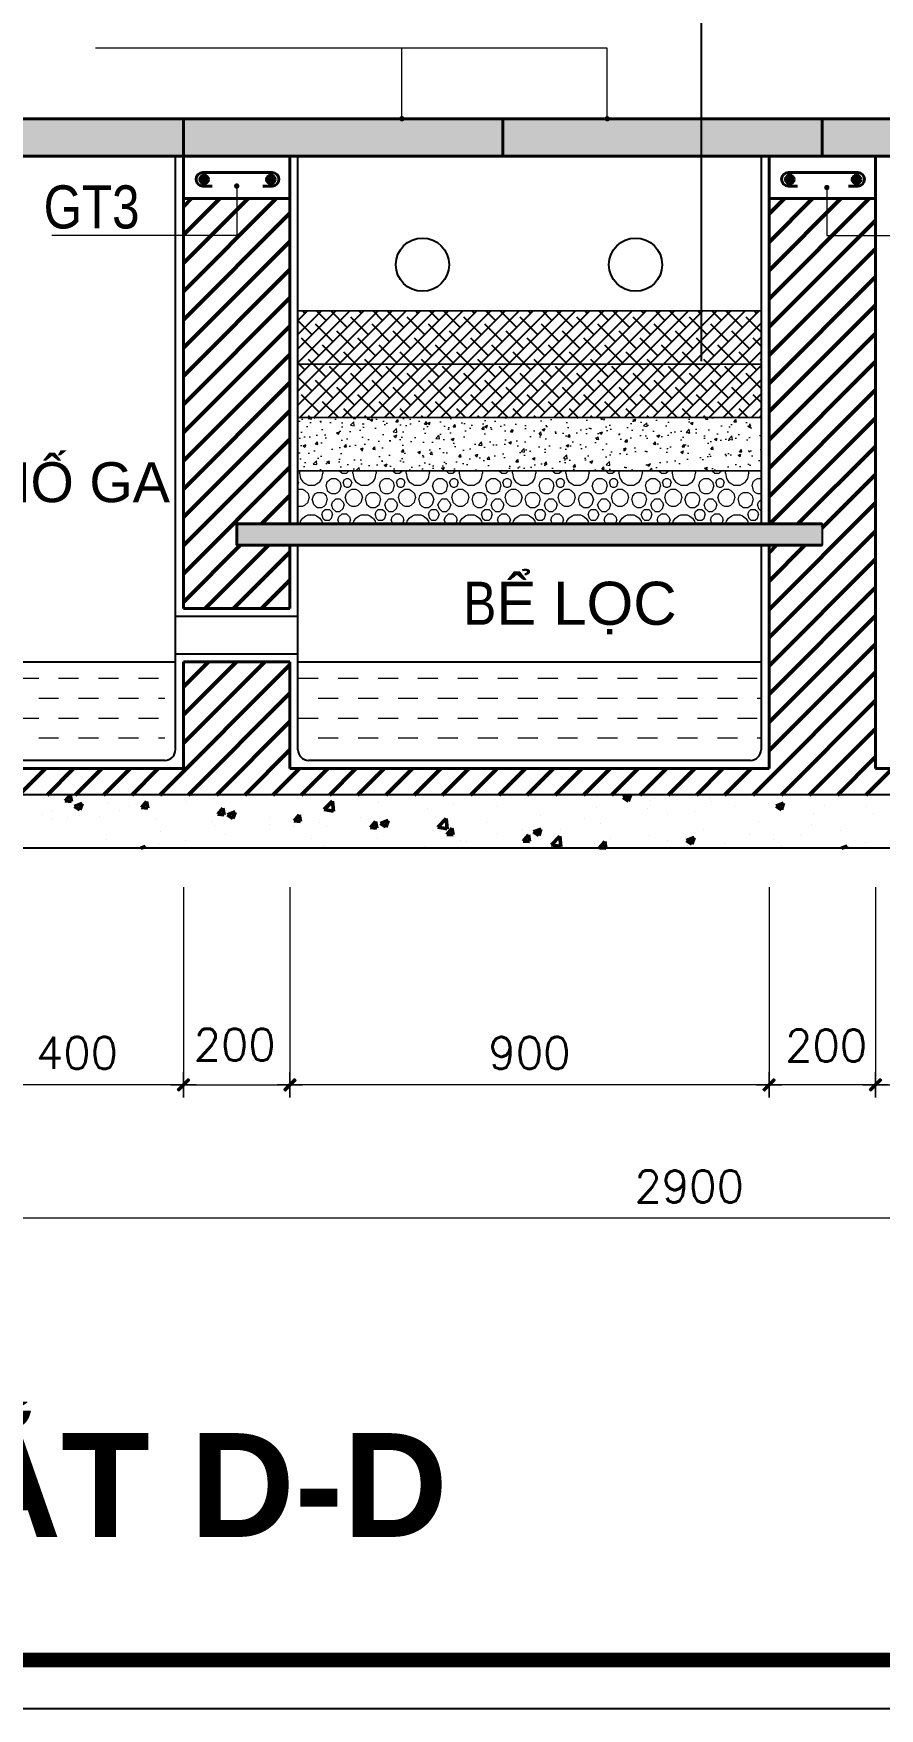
# Model space of a CAD drawing. Header units: millimetres. Extents: x 615730 to 2792744, y 139412 to 597571.
# Drawn here: x 1354747 to 1357926, y 255273 to 261564 of the extents above; entities that cross this region are included whole.
import ezdxf

# ---------------------------------------------------------------- set-up
doc = ezdxf.new("R2010")
doc.units = ezdxf.units.MM
doc.header["$MEASUREMENT"] = 0
doc.header["$PDMODE"] = 34
doc.linetypes.add('CENTER', pattern=[2, 1.25, -0.25, 0.25, -0.25])
doc.linetypes.add('DASHDOT', pattern=[1, 0.5, -0.25, 0, -0.25])
doc.layers.get('0').update_dxf_attribs({"lineweight": 5})
for name, color, linetype, lineweight in [('B', 4, 'Continuous', 18), ('DIM', 7, 'Continuous', 50), ('HATCH', 42, 'Continuous', 5), ('HATCH 1', 17, 'Continuous', 5), ('KT', 148, 'Continuous', 18), ('NETNGOAITUONG', 1, 'Continuous', 40), ('thay', 7, 'Continuous', 15), ('TIM TRUC', 149, 'DASHDOT', 9)]:
    doc.layers.add(name, color=color, linetype=linetype, lineweight=lineweight)
for name, color, linetype in [('GHICHU', 40, 'Continuous'), ('Hatch 2', 9, 'Continuous'), ('M1', 7, 'Continuous'), ('MB', 7, 'Continuous'), ('NET2', 5, 'Continuous')]:
    doc.layers.add(name, color=color, linetype=linetype)
doc.styles.add('AVO', font='', dxfattribs={"height": 200})
doc.styles.add('DIM', font='txt.shx', dxfattribs={"height": 120})
doc.styles.get("Standard").update_dxf_attribs({"font": ''})
doc.styles.add('trung', font='', dxfattribs={"height": 250})
doc.styles.get('AVO').set_extended_font_data('VNI-Helve-Condense')
doc.styles.get('Standard').set_extended_font_data('VNI-Avo')
doc.styles.get('trung').set_extended_font_data('VNI-Helve-Condense')
doc.dimstyles.new('Copy of vu linh50', dxfattribs={"dimscale": 0, "dimtxt": 180, "dimasz": 0.3, "dimexe": 40, "dimexo": 40, "dimgap": 60, "dimtad": 1, "dimdec": 0, "dimlfac": 0.5, "dimtxsty": 'DIM', "dimblk": 'TICK', "dimcen": 250, "dimdle": 40, "dimclrd": 250, "dimclre": 250, "dimclrt": 2, "dimadec": 0, "dimazin": 0, "dimtfac": 1, "dimtdec": 0, "dimtix": 1, "dimtmove": 2, "dimatfit": 3, "dimldrblk": 'DOT', "dimfxl": 1, "dimlwd": -1, "dimlwe": -1, "dimarcsym": 0})
doc.dimstyles.new('vu linh', dxfattribs={"dimscale": 0, "dimtxt": 140, "dimasz": 30, "dimexe": 40, "dimexo": 40, "dimgap": 60, "dimtad": 1, "dimdec": 0, "dimtxsty": 'DIM', "dimblk": 'TICK', "dimcen": 250, "dimdle": 40, "dimclrd": 250, "dimclre": 250, "dimclrt": 2, "dimadec": 0, "dimazin": 0, "dimtfac": 1, "dimtdec": 0, "dimtix": 1, "dimtmove": 2, "dimatfit": 3, "dimldrblk": 'DOT', "dimfxl": 1, "dimlwd": -1, "dimlwe": -1, "dimarcsym": 0})
pattern_1 = [(50, (1302866.51, 236568.38), (71.72602, -6.275213), [7.5, -82.5]), (355, (1302866.51, 236568.38), (-13.87513, 75.21921), [6, -66]), (100.4514, (1302872.49, 236567.856), (57.85094, 68.943954), [6.37402, -70.11421]), (46.1842, (1302866.51, 236588.38), (106.7241, -16.5519), [11.25, -123.75]), (96.6356, (1302875.41, 236587), (93.46627, 97.41179), [9.56103, -105.1713]), (351.1842, (1302866.51, 236588.38), (93.4662, 97.41186), [9, -99]), (21, (1302876.51, 236583.38), (59.690705, -40.26189), [7.5, -82.5]), (326, (1302876.51, 236583.38), (24.33153, 72.515005), [6, -66]), (71.4514, (1302881.49, 236580.024), (84.02226, 32.25305), [6.37402, -70.11421]), (37.5, (1302866.513, 236568.38), (1.215986, 33.289385), [0, -65.2, 0, -67, 0, -66.25]), (7.5, (1302866.513, 236568.38), (26.306954, 39.441171), [0, -38.2, 0, -63.7, 0, -25.25]), (327.5, (1302844.213, 236568.38), (53.382244, -2.255487), [0, -25, 0, -78, 0, -103.5]), (317.5, (1302834.213, 236568.38), (58.318617, 10.010498), [0, -32.5, 0, -51.8, 0, -73.5]), (45, (1302866.513, 236568.38), (-30.052038, 30.052038), []), (45, (1302866.513, 236580.63), (-30.052038, 30.052038), [])]

# ---------------------------------------------------------------- blocks, each defined once
blk = doc.blocks.new('TICK')
at = {"layer": 'B', "ltscale": 3000}
h = blk.add_hatch(color=256, dxfattribs=at)
edge = h.paths.add_edge_path()
edge.add_line((-68.75, -79.36), (-79.36, -68.75))
edge.add_arc((-68.75, -58.15), 15, 135, 225, ccw=False)
edge.add_line((-79.36, -47.54), (47.54, 79.36))
edge.add_arc((58.15, 68.75), 15, 45, 135, ccw=False)
edge.add_line((68.75, 79.36), (79.36, 68.75))
edge.add_arc((68.75, 58.15), 15, -45, 45, ccw=False)
edge.add_line((79.36, 47.54), (-47.54, -79.36))
edge.add_arc((-58.15, -68.75), 15, 225, 315, ccw=False)
for p, q in [((0, 158.16), (0, -158.16)), ((-158.16, 0), (158.16, 0))]:
    blk.add_line(p, q, dxfattribs=at)
blk = doc.blocks.new('*D2384')
at = {"layer": 'DEFPOINTS', "color": 0, "ltscale": 10, "transparency": 16777216}
for p in [(1357510.6, 258398.1), (1357910.6, 258398.1), (1357510.6, 257615.5)]:
    blk.add_point(p, dxfattribs=at)
at = {"layer": 'KT', "color": 250, "ltscale": 10, "transparency": 16777216}
for p, q in [((1357510.6, 258358.1), (1357510.6, 257575.5)), ((1357910.6, 258358.1), (1357910.6, 257575.5)), ((1357910.3, 257615.5), (1357510.9, 257615.5))]:
    blk.add_line(p, q, dxfattribs=at)
at = {"layer": 'KT', "color": 250, "ltscale": 10, "transparency": 16777216, "xscale": 0.3, "yscale": 0.3, "zscale": 0.3, "rotation": 180}
blk.add_blockref('TICK', (1357510.6, 257615.5), dxfattribs=at)
at = {"layer": 'KT', "color": 250, "ltscale": 10, "transparency": 16777216, "xscale": 0.3, "yscale": 0.3, "zscale": 0.3}
blk.add_blockref('TICK', (1357910.6, 257615.5), dxfattribs=at)
at = {"layer": 'KT', "color": 2, "ltscale": 10, "transparency": 16777216, "insert": (1357725.1, 257763.1), "char_height": 120, "attachment_point": 5, "style": 'DIM'}
blk.add_mtext('200', dxfattribs=at)
blk = doc.blocks.new('_DOT')
at = {"color": 0, "linetype": 'ByBlock'}
blk.add_line((-0.5, 0), (-1, 0), dxfattribs=at)
at = {"color": 0, "linetype": 'ByBlock', "const_width": 0.5}
blk.add_lwpolyline([(-0.25, 0, 1), (0.25, 0, 1)], format="xyb", close=True, dxfattribs=at)
blk = doc.blocks.new('*D2387')
at = {"layer": 'DEFPOINTS', "color": 0, "ltscale": 10, "transparency": 16777216}
for p in [(1357910.6, 258398.1), (1359710.6, 258398.1), (1359710.6, 257615.5)]:
    blk.add_point(p, dxfattribs=at)
at = {"layer": 'KT', "color": 250, "ltscale": 10, "transparency": 16777216}
for p, q in [((1357910.6, 258358.1), (1357910.6, 257575.5)), ((1359710.6, 258358.1), (1359710.6, 257575.5)), ((1357910.9, 257615.5), (1359710.3, 257615.5))]:
    blk.add_line(p, q, dxfattribs=at)
at = {"layer": 'KT', "color": 250, "ltscale": 10, "transparency": 16777216, "xscale": 0.3, "yscale": 0.3, "zscale": 0.3, "rotation": 180}
blk.add_blockref('TICK', (1357910.6, 257615.5), dxfattribs=at)
at = {"layer": 'KT', "color": 250, "ltscale": 10, "transparency": 16777216, "xscale": 0.3, "yscale": 0.3, "zscale": 0.3}
blk.add_blockref('TICK', (1359710.6, 257615.5), dxfattribs=at)
at = {"layer": 'KT', "color": 2, "ltscale": 10, "transparency": 16777216, "insert": (1358810.6, 257735.5), "char_height": 120, "attachment_point": 5, "style": 'DIM'}
blk.add_mtext('900', dxfattribs=at)
blk = doc.blocks.new('*D2399')
at = {"layer": 'DEFPOINTS', "color": 0, "ltscale": 10, "transparency": 16777216}
for p in [(1355310.6, 258398.1), (1355710.6, 258398.1), (1355710.6, 257615.5)]:
    blk.add_point(p, dxfattribs=at)
at = {"layer": 'KT', "color": 250, "ltscale": 10, "transparency": 16777216}
for p, q in [((1355310.6, 258358.1), (1355310.6, 257575.5)), ((1355710.6, 258358.1), (1355710.6, 257575.5)), ((1355310.9, 257615.5), (1355710.3, 257615.5))]:
    blk.add_line(p, q, dxfattribs=at)
at = {"layer": 'KT', "color": 250, "ltscale": 10, "transparency": 16777216, "xscale": 0.3, "yscale": 0.3, "zscale": 0.3, "rotation": 180}
blk.add_blockref('TICK', (1355310.6, 257615.5), dxfattribs=at)
at = {"layer": 'KT', "color": 250, "ltscale": 10, "transparency": 16777216, "xscale": 0.3, "yscale": 0.3, "zscale": 0.3}
blk.add_blockref('TICK', (1355710.6, 257615.5), dxfattribs=at)
at = {"layer": 'KT', "color": 2, "ltscale": 10, "transparency": 16777216, "insert": (1355502.8, 257766.4), "char_height": 120, "attachment_point": 5, "style": 'DIM'}
blk.add_mtext('200', dxfattribs=at)
blk = doc.blocks.new('*D2400')
at = {"layer": 'DEFPOINTS', "color": 0, "ltscale": 10, "transparency": 16777216}
for p in [(1354510.6, 258398.1), (1355310.6, 258398.1), (1354510.6, 257615.5)]:
    blk.add_point(p, dxfattribs=at)
at = {"layer": 'KT', "color": 250, "ltscale": 10, "transparency": 16777216}
for p, q in [((1354510.6, 258358.1), (1354510.6, 257575.5)), ((1355310.6, 258358.1), (1355310.6, 257575.5)), ((1355310.3, 257615.5), (1354510.9, 257615.5))]:
    blk.add_line(p, q, dxfattribs=at)
at = {"layer": 'KT', "color": 250, "ltscale": 10, "transparency": 16777216, "xscale": 0.3, "yscale": 0.3, "zscale": 0.3, "rotation": 180}
blk.add_blockref('TICK', (1354510.6, 257615.5), dxfattribs=at)
at = {"layer": 'KT', "color": 250, "ltscale": 10, "transparency": 16777216, "xscale": 0.3, "yscale": 0.3, "zscale": 0.3}
blk.add_blockref('TICK', (1355310.6, 257615.5), dxfattribs=at)
at = {"layer": 'KT', "color": 2, "ltscale": 10, "transparency": 16777216, "insert": (1354910.6, 257735.5), "char_height": 120, "attachment_point": 5, "style": 'DIM'}
blk.add_mtext('400', dxfattribs=at)
blk = doc.blocks.new('*X633')
at = {"color": 0}
for p, q in [((62381.2, -71914.4), (62390.5, -71903.3)), ((62393.1, -71915.5), (62390.8, -71903.3)), ((62563.4, -71906), (62563.4, -71906)), ((62618.3, -71904.8), (62618.3, -71904.8)), ((62660, -71909.2), (62660, -71909.2)), ((63309.8, -71904), (63309.8, -71904)), ((63381.5, -71905.6), (63381.5, -71905.6)), ((63429.3, -71908.1), (63442, -71903.3)), ((63429.3, -71908.1), (63439.3, -71914.9)), ((63439.2, -71914.9), (63443.1, -71903.3)), ((63488.3, -71910.1), (63488.3, -71910.1)), ((63591, -71907.9), (63591, -71907.9)), ((63765.3, -71907.6), (63765.3, -71907.6)), ((62338.6, -71939.8), (62338.6, -71939.8)), ((62356.8, -71935), (62356.8, -71935)), ((62381.2, -71914.4), (62393.1, -71915.4)), ((62399, -71924.6), (62413, -71919.2)), ((62399, -71924.6), (62409, -71931.3)), ((62408.9, -71931.4), (62413, -71919.3)), ((62460.7, -71920), (62460.7, -71920)), ((62483.6, -71932.4), (62483.6, -71932.4)), ((62501.6, -71924.8), (62501.6, -71924.8)), ((62524.6, -71927), (62534.3, -71915.5)), ((62524.6, -71927), (62536.6, -71928)), ((62536.5, -71928), (62534.2, -71915.5)), ((62609.9, -71915.8), (62609.9, -71915.8)), ((62668.1, -71939.5), (62677.7, -71928)), ((62668.1, -71939.5), (62680, -71940.5)), ((62680, -71940.6), (62677.7, -71928.1)), ((62686.4, -71940.6), (62700.4, -71935.2)), ((62686.4, -71940.6), (62696.4, -71947.3)), ((62696.3, -71947.4), (62700.4, -71935.3)), ((62811.5, -71952.1), (62821.2, -71940.6)), ((62823.4, -71953.1), (62821.1, -71940.6)), ((62867.9, -71930.8), (62883.5, -71914.6)), ((62867.9, -71930.8), (62885.7, -71933.6)), ((62868.6, -71930.7), (62868.6, -71930.7)), ((62885.7, -71933.6), (62883.5, -71914.6)), ((62969.6, -71917.8), (62969.6, -71917.8)), ((63061.5, -71928.3), (63061.5, -71928.3)), ((63111.6, -71921.7), (63111.6, -71921.7)), ((63187.3, -71911.7), (63187.3, -71911.7)), ((63193.2, -71924), (63193.2, -71924)), ((63378.6, -71927.6), (63378.6, -71927.6)), ((63474.4, -71927.9), (63474.4, -71927.9)), ((63481.3, -71913.5), (63481.3, -71913.5)), ((63513.2, -71940.8), (63513.2, -71940.8)), ((63563.2, -71934.2), (63563.2, -71934.2)), ((63595, -71914.6), (63595, -71914.6)), ((63639, -71924.2), (63639, -71924.2)), ((63701.8, -71919.1), (63701.8, -71919.1)), ((63716.8, -71924.2), (63730.8, -71918.8)), ((63716.8, -71924.2), (63726.7, -71930.9)), ((63726.7, -71930.9), (63730.7, -71918.8)), ((63786.5, -71938.2), (63786.5, -71938.2)), ((63808.5, -71923.6), (63808.5, -71923.6)), ((63887.5, -71925.4), (63887.5, -71925.4)), ((63900.7, -71937.8), (63900.7, -71937.8)), ((62357.8, -71949), (62357.8, -71949)), ((62385, -71944.8), (62385, -71944.8)), ((62407.8, -71942.4), (62407.8, -71942.4)), ((62445.4, -71944.3), (62445.4, -71944.3)), ((62552.2, -71948.8), (62552.2, -71948.8)), ((62561, -71972.5), (62561, -71972.5)), ((62658.9, -71953.3), (62658.9, -71953.3)), ((62662, -71959.7), (62662, -71959.7)), ((62765.7, -71957.8), (62765.7, -71957.8)), ((62765.9, -71944.7), (62765.9, -71944.7)), ((62809.4, -71961.5), (62809.4, -71961.5)), ((62811.5, -71952.1), (62823.5, -71953.1)), ((62859.5, -71954.9), (62859.5, -71954.9)), ((62872.5, -71962.4), (62872.5, -71962.4)), ((62935.2, -71944.9), (62935.2, -71944.9)), ((62955, -71964.6), (62964.6, -71953.1)), ((62955, -71964.6), (62966.9, -71965.6)), ((62959.9, -71964.1), (62959.9, -71964.1)), ((62966.9, -71965.7), (62964.6, -71953.2)), ((62973.9, -71956.6), (62987.9, -71951.3)), ((62973.9, -71956.6), (62983.8, -71963.3)), ((62979.2, -71966.9), (62979.2, -71966.9)), ((62983.8, -71963.4), (62987.8, -71951.3)), ((63071, -71969.4), (63071, -71969.4)), ((63076.6, -71944.1), (63076.6, -71944.1)), ((63081.4, -71963.9), (63097, -71947.7)), ((63081.4, -71963.9), (63099.2, -71966.7)), ((63086, -71971.4), (63086, -71971.4)), ((63099.1, -71966.7), (63096.9, -71947.7)), ((63098.4, -71977.2), (63108.1, -71965.7)), ((63110.3, -71978.2), (63108, -71965.7)), ((63173.7, -71955.3), (63173.7, -71955.3)), ((63241.1, -71967.9), (63241.1, -71967.9)), ((63261.3, -71972.6), (63275.3, -71967.3)), ((63261.3, -71972.6), (63271.2, -71979.4)), ((63271.2, -71979.4), (63275.2, -71967.3)), ((63274.7, -71942.5), (63274.7, -71942.5)), ((63311.1, -71967.4), (63311.1, -71967.4)), ((63357.8, -71947.9), (63357.8, -71947.9)), ((63386.8, -71957.4), (63386.8, -71957.4)), ((63579.9, -71967.2), (63579.9, -71967.2)), ((63683.8, -71952.2), (63683.8, -71952.2)), ((63784.1, -71957.9), (63784.1, -71957.9)), ((63838.5, -71969.9), (63838.5, -71969.9)), ((62354.4, -72001.6), (62354.4, -72001.6)), ((62458.3, -71986.6), (62458.3, -71986.6)), ((62523.2, -72003.3), (62532.4, -71999.7)), ((62531.2, -72003.3), (62532.3, -71999.8)), ((62557.3, -71994.7), (62557.3, -71994.7)), ((62607.3, -71988.1), (62607.3, -71988.1)), ((62683.1, -71978.1), (62683.1, -71978.1)), ((62843.3, -71984.1), (62843.3, -71984.1)), ((62866.1, -71997.2), (62866.1, -71997.2)), ((62967.2, -71984.4), (62967.2, -71984.4)), ((63059, -72000.6), (63059, -72000.6)), ((63098.4, -71977.2), (63110.4, -71978.2)), ((63124.5, -71988), (63124.5, -71988)), ((63134.7, -71990.6), (63134.7, -71990.6)), ((63192.8, -71975.9), (63192.8, -71975.9)), ((63241.9, -71989.7), (63251.5, -71978.2)), ((63241.9, -71989.7), (63253.8, -71990.8)), ((63253.8, -71990.8), (63251.5, -71978.3)), ((63261, -71974), (63261, -71974)), ((63294.8, -71997), (63310.4, -71980.8)), ((63294.8, -71997), (63312.6, -71999.8)), ((63299.5, -71980.4), (63299.5, -71980.4)), ((63312.6, -71999.8), (63310.3, -71980.8)), ((63376.2, -71994.1), (63376.2, -71994.1)), ((63385.3, -72002.3), (63395, -71990.8)), ((63385.3, -72002.3), (63397.1, -72003.3)), ((63397.2, -72003.3), (63394.9, -71990.8)), ((63406.3, -71984.9), (63406.3, -71984.9)), ((63478.9, -71980), (63478.9, -71980)), ((63513.1, -71989.4), (63513.1, -71989.4)), ((63548.7, -71988.7), (63562.7, -71983.3)), ((63548.7, -71988.7), (63558.7, -71995.4)), ((63550.8, -71997.9), (63550.8, -71997.9)), ((63558.6, -71995.4), (63562.7, -71983.3)), ((63586.4, -72003.1), (63586.4, -72003.1)), ((63619.8, -71993.9), (63619.8, -71993.9)), ((63667.4, -71977.9), (63667.4, -71977.9)), ((63712.7, -71986.5), (63712.7, -71986.5)), ((63726.6, -71998.4), (63726.6, -71998.4)), ((63762.7, -71979.9), (63762.7, -71979.9)), ((63833.3, -72003), (63833.3, -72003)), ((63839.8, -72003.3), (63850.2, -71999.3)), ((63848.8, -72003.3), (63850.1, -71999.4)), ((63885, -71991.9), (63885, -71991.9))]:
    blk.add_line(p, q, dxfattribs=at)
blk = doc.blocks.new('*X634')
at = {"color": 0}
for p, q in [((60299.2, -70957.5), (60473.4, -70783.3)), ((60299.2, -70904.5), (60420.4, -70783.3)), ((60299.2, -70851.5), (60367.4, -70783.3)), ((60299.2, -70798.4), (60314.3, -70783.3)), ((61399.2, -70971.2), (61587.1, -70783.3)), ((61399.2, -70918.2), (61534.1, -70783.3)), ((61399.2, -70865.1), (61481, -70783.3)), ((61399.2, -70812.1), (61428, -70783.3)), ((60299.2, -71010.6), (60499.2, -70810.6)), ((61399.2, -71024.2), (61599.2, -70824.2)), ((60299.2, -71063.6), (60499.2, -70863.6)), ((61399.2, -71077.3), (61599.2, -70877.3)), ((60299.2, -71116.6), (60499.2, -70916.6)), ((61399.2, -71130.3), (61599.2, -70930.3)), ((60299.2, -71169.7), (60499.2, -70969.7)), ((61399.2, -71183.3), (61599.2, -70983.3)), ((60299.2, -71222.7), (60499.2, -71022.7)), ((61399.2, -71236.4), (61599.2, -71036.4)), ((60299.2, -71275.7), (60499.2, -71075.7)), ((61399.2, -71289.4), (61599.2, -71089.4)), ((60299.2, -71328.8), (60499.2, -71128.8)), ((61399.2, -71342.4), (61599.2, -71142.4)), ((60299.2, -71381.8), (60499.2, -71181.8)), ((61400.4, -71394.3), (61599.2, -71195.5)), ((60299.2, -71434.8), (60499.2, -71234.8)), ((61453.4, -71394.3), (61599.2, -71248.5)), ((60299.2, -71487.9), (60499.2, -71287.9)), ((61499.2, -71401.5), (61599.2, -71301.5)), ((60445.8, -71394.3), (60499.2, -71340.9)), ((61399.2, -71554.6), (61599.2, -71354.6)), ((60299.2, -71540.9), (60405.8, -71434.3)), ((60339.8, -71553.3), (60458.8, -71434.3)), ((61399.2, -71607.6), (61599.2, -71407.6)), ((61399.2, -71448.5), (61413.4, -71434.3)), ((61399.2, -71501.5), (61466.4, -71434.3)), ((60392.8, -71553.3), (60499.2, -71447)), ((61399.2, -71660.6), (61599.2, -71460.6)), ((60445.9, -71553.3), (60499.2, -71500)), ((61399.2, -71713.7), (61599.2, -71513.7)), ((61399.2, -71766.7), (61599.2, -71566.7)), ((61399.2, -71819.7), (61599.2, -71619.7)), ((60299.2, -71806.1), (60451.9, -71653.3)), ((60299.2, -71753), (60398.9, -71653.3)), ((60299.2, -71700), (60345.9, -71653.3)), ((60255, -71903.3), (60499.2, -71659.1)), ((61368.7, -71903.3), (61599.2, -71672.8)), ((60308, -71903.3), (60499.2, -71712.1)), ((61421.7, -71903.3), (61599.2, -71725.8)), ((60361, -71903.3), (60499.2, -71765.1)), ((61474.7, -71903.3), (61599.2, -71778.8)), ((60414.1, -71903.3), (60499.2, -71818.2)), ((61527.8, -71903.3), (61599.2, -71831.9)), ((59989.8, -71903.3), (60039.8, -71853.3)), ((60042.8, -71903.3), (60092.8, -71853.3)), ((60095.9, -71903.3), (60145.9, -71853.3)), ((60148.9, -71903.3), (60198.9, -71853.3)), ((60201.9, -71903.3), (60251.9, -71853.3)), ((60467.1, -71903.3), (60517.1, -71853.3)), ((60520.1, -71903.3), (60570.1, -71853.3)), ((60573.2, -71903.3), (60623.2, -71853.3)), ((60626.2, -71903.3), (60676.2, -71853.3)), ((60679.2, -71903.3), (60729.2, -71853.3)), ((60732.3, -71903.3), (60782.3, -71853.3)), ((60785.3, -71903.3), (60835.3, -71853.3)), ((60838.3, -71903.3), (60888.3, -71853.3)), ((60891.4, -71903.3), (60941.4, -71853.3)), ((60944.4, -71903.3), (60994.4, -71853.3)), ((60997.4, -71903.3), (61047.4, -71853.3)), ((61050.5, -71903.3), (61100.5, -71853.3)), ((61103.5, -71903.3), (61153.5, -71853.3)), ((61156.5, -71903.3), (61206.5, -71853.3)), ((61209.6, -71903.3), (61259.6, -71853.3)), ((61262.6, -71903.3), (61312.6, -71853.3)), ((61315.6, -71903.3), (61365.6, -71853.3)), ((61580.8, -71903.3), (61630.8, -71853.3))]:
    blk.add_line(p, q, dxfattribs=at)
blk = doc.blocks.new('*D2401')
at = {"layer": 'DEFPOINTS', "color": 0, "ltscale": 10, "transparency": 16777216}
for p in [(1354310.6, 258398.1), (1360110.6, 258398.1), (1354310.6, 257114.2)]:
    blk.add_point(p, dxfattribs=at)
at = {"layer": 'KT', "color": 250, "ltscale": 10, "transparency": 16777216}
for p, q in [((1354310.6, 258358.1), (1354310.6, 257074.2)), ((1360110.6, 258358.1), (1360110.6, 257074.2)), ((1360110.3, 257114.2), (1354310.9, 257114.2))]:
    blk.add_line(p, q, dxfattribs=at)
at = {"layer": 'KT', "color": 250, "ltscale": 10, "transparency": 16777216, "xscale": 0.3, "yscale": 0.3, "zscale": 0.3, "rotation": 180}
blk.add_blockref('TICK', (1354310.6, 257114.2), dxfattribs=at)
at = {"layer": 'KT', "color": 250, "ltscale": 10, "transparency": 16777216, "xscale": 0.3, "yscale": 0.3, "zscale": 0.3}
blk.add_blockref('TICK', (1360110.6, 257114.2), dxfattribs=at)
at = {"layer": 'KT', "color": 2, "ltscale": 10, "transparency": 16777216, "insert": (1357210.6, 257234.2), "char_height": 120, "attachment_point": 5, "style": 'DIM'}
blk.add_mtext('2900', dxfattribs=at)
blk = doc.blocks.new('*D2402')
at = {"layer": 'DEFPOINTS', "color": 0, "ltscale": 10, "transparency": 16777216}
for p in [(1355710.6, 258398.1), (1357510.6, 258398.1), (1355710.6, 257615.5)]:
    blk.add_point(p, dxfattribs=at)
at = {"layer": 'KT', "color": 250, "ltscale": 10, "transparency": 16777216}
for p, q in [((1355710.6, 258358.1), (1355710.6, 257575.5)), ((1357510.6, 258358.1), (1357510.6, 257575.5)), ((1357510.3, 257615.5), (1355710.9, 257615.5))]:
    blk.add_line(p, q, dxfattribs=at)
at = {"layer": 'KT', "color": 250, "ltscale": 10, "transparency": 16777216, "xscale": 0.3, "yscale": 0.3, "zscale": 0.3, "rotation": 180}
blk.add_blockref('TICK', (1355710.6, 257615.5), dxfattribs=at)
at = {"layer": 'KT', "color": 250, "ltscale": 10, "transparency": 16777216, "xscale": 0.3, "yscale": 0.3, "zscale": 0.3}
blk.add_blockref('TICK', (1357510.6, 257615.5), dxfattribs=at)
at = {"layer": 'KT', "color": 2, "ltscale": 10, "transparency": 16777216, "insert": (1356610.6, 257735.5), "char_height": 120, "attachment_point": 5, "style": 'DIM'}
blk.add_mtext('900', dxfattribs=at)

msp = doc.modelspace()

# ---------------------------------------------------------------- hatches: boundary and pattern name
at = {"layer": 'HATCH', "ltscale": 10}
h = msp.add_hatch(dxfattribs=at)
h.set_pattern_fill('BT-01', color=256, scale=10, style=0, pattern_type=2)
h.set_pattern_definition(pattern_1)
h.paths.add_polyline_path([(1354310.6, 261244.3), (1360110.6, 261244.3), (1360110.6, 261104.3), (1354310.6, 261104.3)])
h = msp.add_hatch(dxfattribs=at)
h.set_pattern_fill('BOLLE02', color=256, scale=20, style=0, pattern_type=2)
h.set_pattern_definition([(75.96376, (1302918.513, 236620.38), (-4e-06, 200.00001), [16.4924, -808.12874]), (45, (1302922.51, 236636.38), (-3e-14, 200), [16.97056, -265.8722]), (26.56505, (1302934.51, 236648.38), (4e-06, 200), [8.9443, -438.2693]), (26.56505, (1303134.51, 236648.38), (4e-06, 200), [8.9443, -438.2693]), (3e-15, (1302942.51, 236652.38), (-4e-14, 200), [16, -184]), (333.43495, (1302958.51, 236652.38), (-4e-06, 200), [8.9443, -438.2693]), (333.43495, (1303158.51, 236652.38), (-4e-06, 200), [8.9443, -438.2693]), (315, (1302966.51, 236648.38), (-6e-14, 200), [16.97056, -265.8722]), (284.03624, (1302978.513, 236636.38), (4e-06, 200.00001), [16.4924, -808.12874]), (284.03624, (1302918.513, 236620.38), (4e-06, 200.00001), [16.4924, -808.12874]), (315, (1302922.51, 236604.38), (-6e-14, 200), [16.97056, -265.8722]), (333.43495, (1302934.51, 236592.38), (-4e-06, 200), [8.9443, -438.2693]), (333.43495, (1303134.51, 236592.38), (-4e-06, 200), [8.9443, -438.2693]), (3e-15, (1302942.51, 236588.38), (-4e-14, 200), [16, -184]), (26.56505, (1302958.51, 236588.38), (4e-06, 200), [8.9443, -438.2693]), (26.56505, (1303158.51, 236588.38), (4e-06, 200), [8.9443, -438.2693]), (45, (1302966.51, 236592.38), (-3e-14, 200), [16.97056, -265.8722]), (75.96376, (1302978.513, 236604.38), (-4e-06, 200.00001), [16.4924, -808.12874]), (71.56505, (1302890.51, 236736.38), (1e-05, 200.00001), [12.6491, -619.8064]), (45, (1302894.51, 236748.38), (-3e-14, 200), [16.97056, -265.8722]), (3e-15, (1302906.51, 236760.38), (-4e-14, 200), [16, -184]), (315, (1302922.51, 236760.38), (-6e-14, 200), [16.97056, -265.8722]), (288.43495, (1302934.51, 236748.38), (-1e-05, 200.00001), [12.6491, -619.8064]), (288.43495, (1302890.51, 236736.38), (-1e-05, 200.00001), [12.6491, -619.8064]), (315, (1302894.51, 236724.38), (-6e-14, 200), [16.97056, -265.8722]), (3e-15, (1302906.51, 236712.38), (-4e-14, 200), [16, -184]), (45, (1302922.51, 236712.38), (-3e-14, 200), [16.97056, -265.8722]), (71.56505, (1302934.51, 236724.38), (1e-05, 200.00001), [12.6491, -619.8064]), (75.96376, (1303046.513, 236664.38), (-4e-06, 200.00001), [16.4924, -808.12874]), (45, (1303050.51, 236680.38), (-3e-14, 200), [11.3137, -271.529]), (26.56505, (1303058.51, 236688.38), (4e-06, 200), [8.9443, -438.2693]), (26.56505, (1303258.51, 236688.38), (4e-06, 200), [8.9443, -438.2693]), (3e-15, (1302866.51, 236692.38), (-4e-14, 200), [16, -184]), (333.43495, (1302882.51, 236692.38), (-4e-06, 200), [8.9443, -438.2693]), (333.43495, (1303082.51, 236692.38), (-4e-06, 200), [8.9443, -438.2693]), (315, (1302890.51, 236688.38), (-6e-14, 200), [11.3137, -271.529]), (284.03624, (1302898.513, 236680.38), (4e-06, 200.00001), [16.4924, -808.12874]), (284.03624, (1303046.513, 236664.38), (4e-06, 200.00001), [16.4924, -808.12874]), (315, (1303050.51, 236648.38), (-6e-14, 200), [11.3137, -271.529]), (333.43495, (1303058.51, 236640.38), (-4e-06, 200), [8.9443, -438.2693]), (333.43495, (1303258.51, 236640.38), (-4e-06, 200), [8.9443, -438.2693]), (3e-15, (1302866.51, 236636.38), (-4e-14, 200), [16, -184]), (26.56505, (1302882.51, 236636.38), (4e-06, 200), [8.9443, -438.2693]), (26.56505, (1303082.51, 236636.38), (4e-06, 200), [8.9443, -438.2693]), (45, (1302890.51, 236640.38), (-3e-14, 200), [11.3137, -271.529]), (75.96376, (1302898.513, 236648.38), (-4e-06, 200.00001), [16.4924, -808.12874]), (75.96376, (1302994.513, 236612.38), (-4e-06, 200.00001), [16.4924, -808.12874]), (45, (1302998.51, 236628.38), (-3e-14, 200), [11.3137, -271.529]), (26.56505, (1303006.51, 236636.38), (4e-06, 200), [8.9443, -438.2693]), (26.56505, (1303206.51, 236636.38), (4e-06, 200), [8.9443, -438.2693]), (3e-15, (1303014.51, 236640.38), (-4e-14, 200), [16, -184]), (333.43495, (1303030.51, 236640.38), (-4e-06, 200), [8.9443, -438.2693]), (333.43495, (1303230.51, 236640.38), (-4e-06, 200), [8.9443, -438.2693]), (315, (1303038.51, 236636.38), (-6e-14, 200), [11.3137, -271.529]), (284.03624, (1303046.513, 236628.38), (4e-06, 200.00001), [16.4924, -808.12874]), (284.03624, (1302994.513, 236612.38), (4e-06, 200.00001), [16.4924, -808.12874]), (315, (1302998.51, 236596.38), (-6e-14, 200), [11.3137, -271.529]), (333.43495, (1303006.51, 236588.38), (-4e-06, 200), [8.9443, -438.2693]), (333.43495, (1303206.51, 236588.38), (-4e-06, 200), [8.9443, -438.2693]), (3e-15, (1303014.51, 236584.38), (-4e-14, 200), [16, -184]), (26.56505, (1303030.51, 236584.38), (4e-06, 200), [8.9443, -438.2693]), (26.56505, (1303230.51, 236584.38), (4e-06, 200), [8.9443, -438.2693]), (45, (1303038.51, 236588.38), (-3e-14, 200), [11.3137, -271.529]), (75.96376, (1303046.513, 236596.38), (-4e-06, 200.00001), [16.4924, -808.12874]), (71.56505, (1302910.51, 236676.38), (1e-05, 200.00001), [12.6491, -619.8064]), (26.56505, (1302914.51, 236688.38), (4e-06, 200), [8.9443, -438.2693]), (26.56505, (1303114.51, 236688.38), (4e-06, 200), [8.9443, -438.2693]), (3e-15, (1302922.51, 236692.38), (-4e-14, 200), [8, -192]), (333.43495, (1302930.51, 236692.38), (-4e-06, 200), [8.9443, -438.2693]), (333.43495, (1303130.51, 236692.38), (-4e-06, 200), [8.9443, -438.2693]), (288.43495, (1302938.51, 236688.38), (-1e-05, 200.00001), [12.6491, -619.8064]), (288.43495, (1302910.51, 236676.38), (-1e-05, 200.00001), [12.6491, -619.8064]), (333.43495, (1302914.51, 236664.38), (-4e-06, 200), [8.9443, -438.2693]), (333.43495, (1303114.51, 236664.38), (-4e-06, 200), [8.9443, -438.2693]), (3e-15, (1302922.51, 236660.38), (-4e-14, 200), [8, -192]), (26.56505, (1302930.51, 236660.38), (4e-06, 200), [8.9443, -438.2693]), (26.56505, (1303130.51, 236660.38), (4e-06, 200), [8.9443, -438.2693]), (71.56505, (1302938.51, 236664.38), (1e-05, 200.00001), [12.6491, -619.8064]), (71.56505, (1302866.51, 236592.38), (1e-05, 200.00001), [12.6491, -619.8064]), (45, (1302870.51, 236604.38), (-3e-14, 200), [16.97056, -265.8722]), (3e-15, (1302882.51, 236616.38), (-4e-14, 200), [16, -184]), (315, (1302898.51, 236616.38), (-6e-14, 200), [16.97056, -265.8722]), (288.43495, (1302910.51, 236604.38), (-1e-05, 200.00001), [12.6491, -619.8064]), (288.43495, (1302866.51, 236592.38), (-1e-05, 200.00001), [12.6491, -619.8064]), (315, (1302870.51, 236580.38), (-6e-14, 200), [16.97056, -265.8722]), (3e-15, (1302882.51, 236568.38), (-4e-14, 200), [16, -184]), (45, (1302898.51, 236568.38), (-3e-14, 200), [16.97056, -265.8722]), (71.56505, (1302910.51, 236580.38), (1e-05, 200.00001), [12.6491, -619.8064]), (78.69007, (1302946.513, 236712.38), (-4e-06, 200.000005), [20.3961, -999.4079]), (56.30993, (1302950.51, 236732.38), (5e-06, 200), [14.4222, -706.6881]), (56.30993, (1303150.51, 236732.38), (5e-06, 200), [14.4222, -706.6881]), (33.69007, (1302958.51, 236744.38), (1e-05, 200), [14.4222, -706.688]), (33.69007, (1303158.51, 236744.38), (1e-05, 200), [14.4222, -706.688]), (33.69007, (1303358.51, 236744.38), (1e-05, 200), [14.4222, -706.688]), (26.56505, (1302970.51, 236752.38), (4e-06, 200), [8.9443, -438.2693]), (26.56505, (1303170.51, 236752.38), (4e-06, 200), [8.9443, -438.2693]), (3e-15, (1302978.51, 236756.38), (-4e-14, 200), [24, -176]), (333.43495, (1303002.51, 236756.38), (-4e-06, 200), [8.9443, -438.2693]), (333.43495, (1303202.51, 236756.38), (-4e-06, 200), [8.9443, -438.2693]), (326.30993, (1303010.51, 236752.38), (-1e-05, 200), [14.4222, -706.688]), (326.30993, (1303210.51, 236752.38), (-1e-05, 200), [14.4222, -706.688]), (326.30993, (1303410.51, 236752.38), (-1e-05, 200), [14.4222, -706.688]), (303.69007, (1303022.51, 236744.38), (-5e-06, 200), [14.4222, -706.6881]), (303.69007, (1303222.51, 236744.38), (-5e-06, 200), [14.4222, -706.6881]), (281.30993, (1303030.513, 236732.38), (4e-06, 200.000005), [20.3961, -999.4079]), (281.30993, (1302946.513, 236712.38), (4e-06, 200.000005), [20.3961, -999.4079]), (303.69007, (1302950.51, 236692.38), (-5e-06, 200), [14.4222, -706.6881]), (303.69007, (1303150.51, 236692.38), (-5e-06, 200), [14.4222, -706.6881]), (326.30993, (1302958.51, 236680.38), (-1e-05, 200), [14.4222, -706.688]), (326.30993, (1303158.51, 236680.38), (-1e-05, 200), [14.4222, -706.688]), (326.30993, (1303358.51, 236680.38), (-1e-05, 200), [14.4222, -706.688]), (333.43495, (1302970.51, 236672.38), (-4e-06, 200), [8.9443, -438.2693]), (333.43495, (1303170.51, 236672.38), (-4e-06, 200), [8.9443, -438.2693]), (3e-15, (1302978.51, 236668.38), (-4e-14, 200), [24, -176]), (26.56505, (1303002.51, 236668.38), (4e-06, 200), [8.9443, -438.2693]), (26.56505, (1303202.51, 236668.38), (4e-06, 200), [8.9443, -438.2693]), (33.69007, (1303010.51, 236672.38), (1e-05, 200), [14.4222, -706.688]), (33.69007, (1303210.51, 236672.38), (1e-05, 200), [14.4222, -706.688]), (33.69007, (1303410.51, 236672.38), (1e-05, 200), [14.4222, -706.688]), (56.30993, (1303022.51, 236680.38), (5e-06, 200), [14.4222, -706.6881]), (56.30993, (1303222.51, 236680.38), (5e-06, 200), [14.4222, -706.6881]), (78.69007, (1303030.513, 236692.38), (-4e-06, 200.000005), [20.3961, -999.4079]), (71.56505, (1303030.51, 236756.38), (1e-05, 200.00001), [12.6491, -619.8064]), (45, (1303034.51, 236568.38), (-3e-14, 200), [11.3137, -271.529]), (3e-15, (1303042.51, 236576.38), (-4e-14, 200), [16, -184]), (315, (1303058.51, 236576.38), (-6e-14, 200), [11.3137, -271.529]), (288.43495, (1302866.51, 236768.38), (-1e-05, 200.00001), [12.6491, -619.8064]), (288.43495, (1303030.51, 236756.38), (-1e-05, 200.00001), [12.6491, -619.8064]), (315, (1303034.51, 236744.38), (-6e-14, 200), [11.3137, -271.529]), (3e-15, (1303042.51, 236736.38), (-4e-14, 200), [16, -184]), (45, (1303058.51, 236736.38), (-3e-14, 200), [11.3137, -271.529]), (71.56505, (1302866.51, 236744.38), (1e-05, 200.00001), [12.6491, -619.8064])])
h.paths.add_polyline_path([(1355740.6, 259922.2), (1357480.6, 259922.2), (1357480.6, 259722.2), (1355740.6, 259722.2)])
h = msp.add_hatch(dxfattribs=at)
h.set_pattern_fill('BT-01', color=256, scale=10, style=0, pattern_type=2)
h.set_pattern_definition(pattern_1)
h.paths.add_polyline_path([(1355510.6, 259722.2), (1357710.6, 259722.2), (1357710.6, 259642.2), (1355510.6, 259642.2)])
at = {"layer": 'HATCH 1', "ltscale": 10}
h = msp.add_hatch(dxfattribs=at)
h.set_pattern_fill('AR-CONC', color=256, scale=15, style=0)
h.set_pattern_definition([(50, (1302866.51, 236568.38), (107.58903, -9.41282), [11.25, -123.75]), (355, (1302866.51, 236568.38), (-20.8127, 112.82882), [9, -99]), (100.4514, (1302875.48, 236567.59), (86.7764, 103.41593), [9.56103, -105.17132]), (46.1842, (1302866.51, 236598.38), (160.08616, -24.82785), [16.875, -185.625]), (96.6356, (1302879.85, 236596.31), (140.1994, 146.1177), [14.34154, -157.75695]), (351.1842, (1302866.51, 236598.38), (140.1993, 146.1178), [13.5, -148.5]), (21, (1302881.51, 236590.88), (89.53606, -60.39283), [11.25, -123.75]), (326, (1302881.51, 236590.88), (36.4973, 108.7725), [9, -99]), (71.4514, (1302888.97, 236585.85), (126.0334, 48.37957), [9.56103, -105.17132]), (37.5, (1302866.513, 236568.38), (1.823978, 49.934078), [0, -97.8, 0, -100.5, 0, -99.375]), (7.5, (1302866.513, 236568.38), (39.46043, 59.161757), [0, -57.3, 0, -95.55, 0, -37.875]), (327.5, (1302833.063, 236568.38), (80.073365, -3.38323), [0, -37.5, 0, -117, 0, -155.25]), (317.5, (1302818.06, 236568.38), (87.477925, 15.01575), [0, -48.75, 0, -77.7, 0, -110.25])])
h.paths.add_polyline_path([(1355740.6, 260122.2), (1357480.6, 260122.2), (1357480.6, 259922.2), (1355740.6, 259922.2)])
at = {"layer": 'Hatch 2', "ltscale": 10}
h = msp.add_hatch(dxfattribs=at)
h.set_pattern_fill('ANSI38', color=256, scale=300, style=0)
h.set_pattern_definition([(45, (1302866.513, 236568.38), (-26.516504, 26.516504), []), (135, (1302866.513, 236568.38), (-79.549513, 26.516504), [93.75, -56.25])])
h.paths.add_polyline_path([(1355740.6, 260322.2), (1357480.6, 260322.2), (1357480.6, 260122.2), (1355740.6, 260122.2)])
h.paths.add_polyline_path([(1355740.6, 260522.2), (1357480.6, 260522.2), (1357480.6, 260322.2), (1355740.6, 260322.2)])
at = {"layer": 'KT', "ltscale": 10}
h = msp.add_hatch(dxfattribs=at)
h.set_pattern_fill('DASH', color=256, scale=600, style=0)
h.set_pattern_definition([(3e-15, (1302866.51, 236568.38), (75, 75), [75, -75])])
h.paths.add_polyline_path([(1354540.6, 259204.3), (1355240.6, 259204.3), (1355240.6, 258874.3), (1354540.6, 258874.3)])
h.paths.add_polyline_path([(1355740.6, 259204.3), (1357480.6, 259204.3), (1357480.6, 258874.3), (1355740.6, 258874.3)])

# ---------------------------------------------------------------- linework, layer by layer
for p, q in [((1357480.6, 260522.2), (1355740.6, 260522.2)), ((1357480.6, 260322.2), (1355740.6, 260322.2)), ((1357480.6, 260122.2), (1355740.6, 260122.2))]:
    msp.add_line(p, q, dxfattribs=at)
at = {"layer": 'KT', "color": 4, "ltscale": 10}
for points in [[(1355310.6, 261104.3), (1355710.6, 261104.3), (1355710.6, 260944.3), (1355310.6, 260944.3)], [(1357510.6, 261104.3), (1357910.6, 261104.3), (1357910.6, 260944.3), (1357510.6, 260944.3)]]:
    msp.add_lwpolyline(points, close=True, dxfattribs=at)
at = {"layer": 'KT', "ltscale": 10, "const_width": 15}
for points in [[(1355380.8, 261016.3, 1), (1355395.8, 261016.3, 1)], [(1355631.3, 261016.3, 1), (1355646.3, 261016.3, 1)], [(1357580.8, 261016.3, 1), (1357595.8, 261016.3, 1)], [(1357831.3, 261016.3, 1), (1357846.3, 261016.3, 1)]]:
    msp.add_lwpolyline(points, format="xyb", close=True, dxfattribs=at)
at = {"layer": 'KT', "ltscale": 10}
for points in [[(1355740.6, 260522.2), (1357480.6, 260522.2), (1357480.6, 260322.2), (1355740.6, 260322.2)], [(1355740.6, 260322.2), (1357480.6, 260322.2), (1357480.6, 260122.2), (1355740.6, 260122.2)], [(1355740.6, 260122.2), (1357480.6, 260122.2), (1357480.6, 259922.2), (1355740.6, 259922.2)], [(1355740.6, 259922.2), (1357480.6, 259922.2), (1357480.6, 259722.2), (1355740.6, 259722.2)]]:
    msp.add_lwpolyline(points, close=True, dxfattribs=at)
at = {"layer": 'M1', "ltscale": 10}
for points in [[(1354310.6, 261244.3), (1360110.6, 261244.3), (1360110.6, 261104.3), (1354310.6, 261104.3)], [(1355510.6, 259722.2), (1357710.6, 259722.2), (1357710.6, 259642.2), (1355510.6, 259642.2)]]:
    msp.add_lwpolyline(points, close=True, dxfattribs=at)
at = {"layer": 'MB', "color": 1}
for p, q in [((1357257.3, 260333.5), (1357257.3, 264208.4)), ((1355280.6, 258874.3), (1355280.6, 261104.3)), ((1355740.6, 259722.2), (1355740.6, 261104.3)), ((1357480.6, 261104.3), (1357480.6, 259722.2)), ((1355740.6, 258874.3), (1355740.6, 259642.2)), ((1357480.6, 259642.2), (1357480.6, 258874.3)), ((1355740.6, 259374.3), (1355280.6, 259374.3)), ((1355280.6, 259234.3), (1355740.6, 259234.3)), ((1354540.6, 259204.3), (1355280.6, 259204.3)), ((1355740.6, 259204.3), (1357480.6, 259204.3)), ((1355240.6, 258834.3), (1354580.6, 258834.3)), ((1357440.6, 258834.3), (1355780.6, 258834.3))]:
    msp.add_line(p, q, dxfattribs=at)
at = {"layer": 'MB', "color": 6}
msp.add_line((1357710.6, 259722.2), (1357710.6, 259642.2), dxfattribs=at)
at = {"layer": 'MB', "color": 2}
for p, q in [((1360310.6, 258704.3), (1354110.6, 258704.3)), ((1360310.6, 258504.3), (1354110.6, 258504.3))]:
    msp.add_line(p, q, dxfattribs=at)
for centre in [(1356208.5, 260696.2), (1357009.1, 260696.2)]:
    msp.add_circle(centre, 100, dxfattribs=at)
at = {"layer": 'MB', "color": 1}
for centre, start, end in [((1355240.6, 258874.3), 270, 0), ((1355780.6, 258874.3), 180, 270), ((1357440.6, 258874.3), 270, 0)]:
    msp.add_arc(centre, 40, start, end, dxfattribs=at)
at = {"layer": 'NET2', "ltscale": 10}
msp.add_lwpolyline([(1343242.3, 275537.1), (1343242.3, 255273.1), (1371901.4, 255273.1), (1371901.4, 275537.1)], close=True, dxfattribs=at)
at = {"layer": 'NETNGOAITUONG'}
for p, q in [((1360110.6, 261244.3), (1354310.6, 261244.3)), ((1355310.6, 261104.3), (1355310.6, 261244.3)), ((1356510.6, 261104.3), (1356510.6, 261244.3)), ((1357710.6, 261104.3), (1357710.6, 261244.3)), ((1360110.6, 261104.3), (1354310.6, 261104.3)), ((1355310.6, 259404.3), (1355310.6, 261104.3)), ((1355710.6, 259722.2), (1355710.6, 261104.3)), ((1357510.6, 261104.3), (1357510.6, 259722.2)), ((1357910.6, 261104.3), (1357910.6, 258804.3)), ((1355710.6, 260944.3), (1355310.6, 260944.3)), ((1357910.6, 260944.3), (1357510.6, 260944.3)), ((1355510.6, 259642.2), (1355510.6, 259722.2)), ((1357710.6, 259722.2), (1355510.6, 259722.2)), ((1357710.6, 259642.2), (1355510.6, 259642.2)), ((1355710.6, 259404.3), (1355710.6, 259642.2)), ((1357510.6, 259642.2), (1357510.6, 258804.3)), ((1355710.6, 259404.3), (1355310.6, 259404.3)), ((1355310.6, 258804.3), (1355310.6, 259204.3)), ((1355310.6, 259204.3), (1355710.6, 259204.3)), ((1355710.6, 258804.3), (1355710.6, 259204.3)), ((1355310.6, 258804.3), (1354510.6, 258804.3)), ((1357510.6, 258804.3), (1355710.6, 258804.3)), ((1359710.6, 258804.3), (1357910.6, 258804.3))]:
    msp.add_line(p, q, dxfattribs=at)
at = {"layer": 'NETNGOAITUONG', "color": 6}
for points in [[(1355418.1, 260991.5), (1355383.4, 260991.5, -1), (1355383.4, 261042.3), (1355513.6, 261042.3)], [(1355609.1, 260991.5), (1355643.8, 260991.5, 1), (1355643.8, 261042.3), (1355513.6, 261042.3)], [(1357618.1, 260991.5), (1357583.4, 260991.5, -1), (1357583.4, 261042.3), (1357713.6, 261042.3)], [(1357809.1, 260991.5), (1357843.8, 260991.5, 1), (1357843.8, 261042.3), (1357713.6, 261042.3)]]:
    msp.add_lwpolyline(points, format="xyb", dxfattribs=at)
at = {"layer": 'NETNGOAITUONG'}
for centre in [(1355388.3, 261016.3), (1355638.8, 261016.3), (1357588.3, 261016.3), (1357588.3, 261016.3), (1357838.8, 261016.3), (1357838.8, 261016.3)]:
    msp.add_circle(centre, 16.1, dxfattribs=at)
at = {"layer": 'thay', "lineweight": -2, "ltscale": 10, "const_width": 54.6}
msp.add_lwpolyline([(1371679.3, 275355), (1343943.6, 275355), (1343943.6, 255455.2), (1371679.3, 255455.2)], close=True, dxfattribs=at)
at = {"layer": 'TIM TRUC', "ltscale": 300}
msp.add_lwpolyline([(1354310.6, 261244.3), (1361795.2, 261244.3)], dxfattribs=at)

# ---------------------------------------------------------------- block references
at = {"layer": 'DIM', "ltscale": 2, "xscale": 2, "yscale": 2, "zscale": 2}
for name, p in [('*X634', (1234712.3, 402510.8)), ('*X633', (1230103.4, 402510.8))]:
    msp.add_blockref(name, p, dxfattribs=at)

# ---------------------------------------------------------------- texts
at = {"color": 1, "linetype": 'CENTER', "insert": (1354584.4, 259954.1), "char_height": 150, "width": 6180, "attachment_point": 1, "style": 'trung'}
msp.add_mtext('{\\fArial|b0|i0|c0|p34;\\C4;HỐ GA}', dxfattribs=at)
at = {"insert": (1356303.4, 255816.3), "char_height": 390, "width": 26392.6, "attachment_point": 9}
msp.add_mtext('{\\fArial|b1|i0|c0|p34;MẶT CẮT D-D}', dxfattribs=at)
at = {"layer": 'GHICHU', "style": 'AVO'}
msp.add_text('GT3', height=161.7, dxfattribs=at).set_placement((1354785.1, 260832.3))
at = {"layer": 'GHICHU', "insert": (1356362.3, 259307.9), "char_height": 161.7, "width": 4320.085, "attachment_point": 7, "style": 'AVO'}
msp.add_mtext('{\\C4;B\\fArial|b0|i0|c0|p34;Ể LỌC}', dxfattribs=at)

# ---------------------------------------------------------------- dimensions: what is measured, and where the dimension line sits
at = {"layer": 'KT', "ltscale": 10}
for base, p1, p2, text, picture, middle in [((1354310.6, 257114.2), (1360110.6, 258398.1), (1354310.6, 258398.1), '2900', '*D2401', (1357210.6, 257234.2)), ((1354510.6, 257615.5), (1355310.6, 258398.1), (1354510.6, 258398.1), '400', '*D2400', (1354910.6, 257735.5)), ((1355710.6, 257615.5), (1357510.6, 258398.1), (1355710.6, 258398.1), '900', '*D2402', (1356610.6, 257735.5)), ((1359710.6, 257615.5), (1357910.6, 258398.1), (1359710.6, 258398.1), '900', '*D2387', (1358810.6, 257735.5))]:
    dim = msp.add_linear_dim(base=base, p1=p1, p2=p2, text=text, dimstyle='Copy of vu linh50', override={"dimscale": 1}, dxfattribs=at)
    dim.commit()
    dim.dimension.update_dxf_attribs({"geometry": picture, "text_midpoint": middle})
for base, p1, p2, picture, middle in [((1355710.6, 257615.5), (1355310.6, 258398.1), (1355710.6, 258398.1), '*D2399', (1355502.8, 257766.4)), ((1357510.6, 257615.5), (1357910.6, 258398.1), (1357510.6, 258398.1), '*D2384', (1357725.1, 257763.1))]:
    dim = msp.add_linear_dim(base=base, p1=p1, p2=p2, text='200', dimstyle='Copy of vu linh50', override={"dimscale": 1}, dxfattribs=at)
    dim.commit()
    dim.dimension.update_dxf_attribs({"geometry": picture, "text_midpoint": middle, "dimtype": 160})

# ---------------------------------------------------------------- leaders
for points in [[(1356902.9, 261244.3), (1356902.9, 261509.9), (1354979.6, 261509.9)], [(1356131.1, 261244.3), (1356131.1, 261509.9)], [(1355510.6, 260991.7), (1355510.6, 260805.4), (1354816.6, 260805.4)], [(1357727.7, 260986), (1357727.7, 260805.4), (1358421.8, 260805.4)]]:
    msp.add_leader(points, dimstyle='vu linh', override={"dimscale": 1, "dimasz": 20, "dimtad": 0}, dxfattribs=at)

doc.saveas('drawing.dxf')
